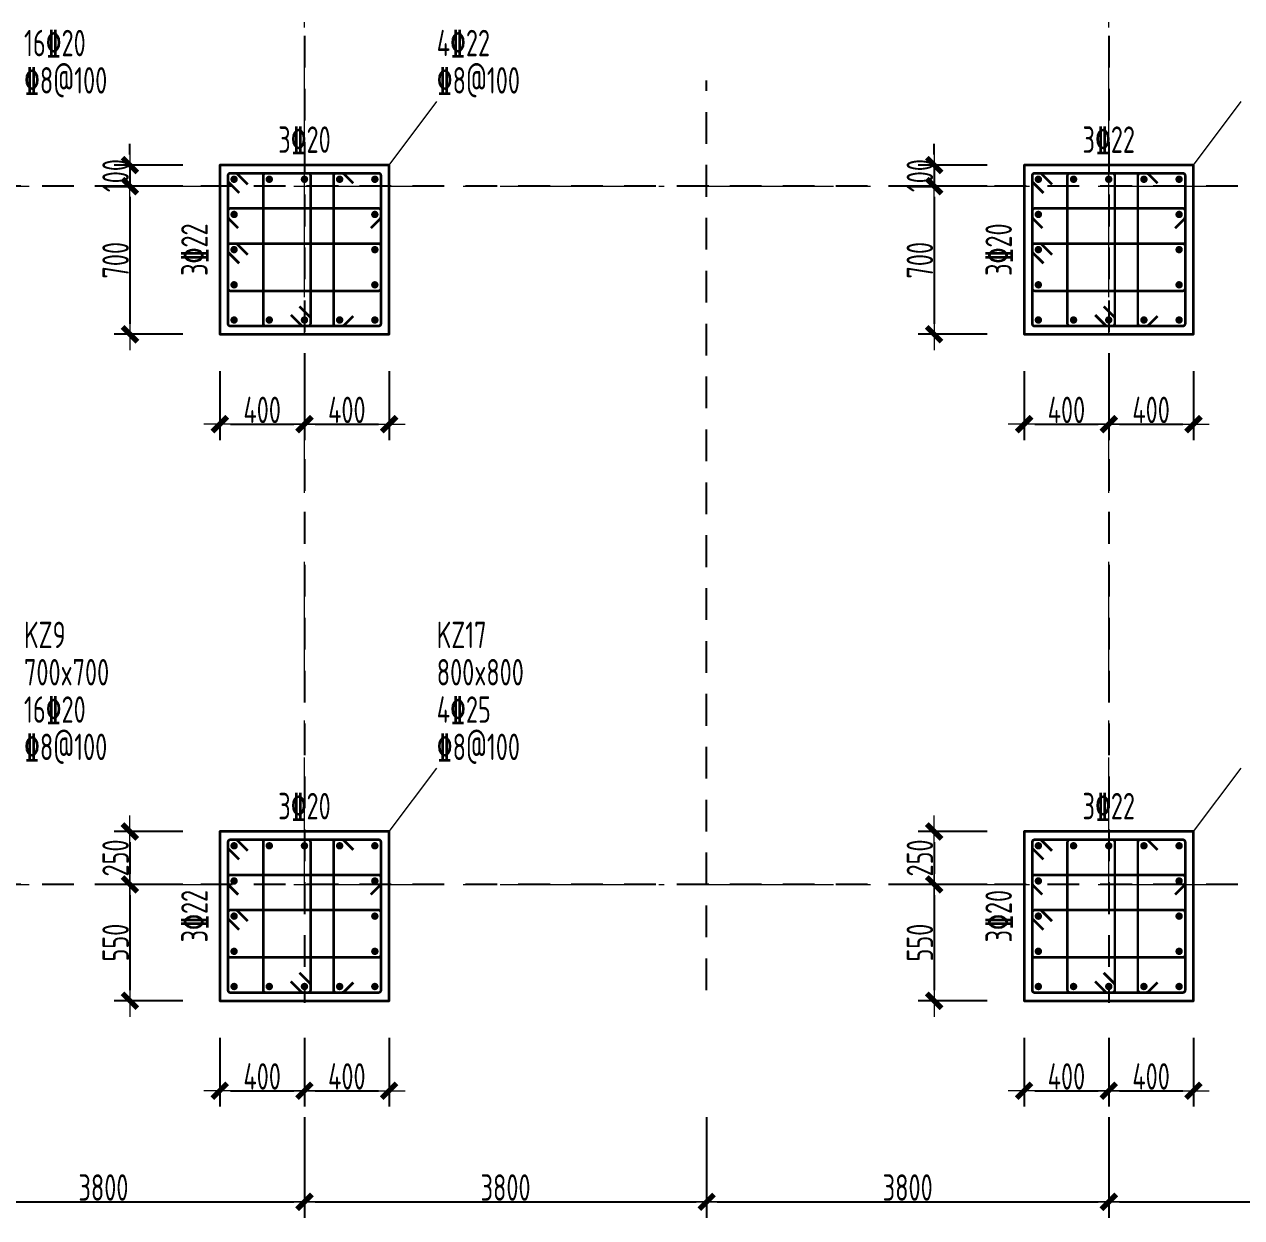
# Model space of a CAD drawing. Header units: millimetres. Extents: x 539196 to 807275, y 431843 to 1156631.
# Drawn here: x 617021 to 628524, y 617209 to 628489 of the extents above; entities that cross this region are included whole.
import ezdxf
from ezdxf.enums import TextEntityAlignment as Align

# ---------------------------------------------------------------- set-up
doc = ezdxf.new("R2010")
doc.units = ezdxf.units.MM
doc.header["$MEASUREMENT"] = 0
for name, pattern in [('DOTE', [2.42, 2, -0.2, 0.02, -0.2]), ('点划线', [1850, 1200, -300, 50, -300]), ('虚线', [500, 300, -200])]:
    doc.linetypes.add(name, pattern=pattern)
doc.layers.add('DOTE', color=1, linetype='DOTE')
for name, color, linetype, lineweight in [('柱原位标注', 7, 'Continuous', 18), ('柱尺寸标注', 3, 'Continuous', 18), ('柱标注引线', 2, 'Continuous', 18), ('柱箍筋', 1, 'Continuous', 25), ('柱纵筋', 1, 'Continuous', 70), ('柱集中标注', 2, 'Continuous', 18), ('砼柱', 2, 'Continuous', 35), ('网格', 9, '点划线', 18), ('轴线标注', 3, 'Continuous', 18)]:
    doc.layers.add(name, color=color, linetype=linetype, lineweight=lineweight)
doc.styles.add('样式 1_yjk', font='yjkeng.shx', dxfattribs={"width": 0.7, "bigfont": 'yjkchn.shx'})
doc.dimstyles.new('盈建科结构_yjk', dxfattribs={"dimscale": 100, "dimtxt": 2.5, "dimasz": 1, "dimexe": 1.5, "dimexo": 0.625, "dimgap": 0.1, "dimtad": 1, "dimdec": 0, "dimrnd": 1, "dimzin": 0, "dimdsep": 46, "dimtxsty": '样式 1_yjk', "dimblk": '_yjkbk', "dimblk1": 'ARCHTICK', "dimblk2": 'ARCHTICK', "dimcen": 0.09, "dimadec": 0, "dimazin": 0, "dimtfac": 1, "dimtdec": 4, "dimtix": 1, "dimtmove": 2, "dimatfit": 3, "dimfxl": 0, "dimtolj": 1, "dimtzin": 0, "dimarcsym": 0})

# ---------------------------------------------------------------- blocks, each defined once
blk = doc.blocks.new('_yjkbk')
blk.add_line((-1, 0), (1.5, 0))
blk.add_lwpolyline([(-0.7, -0.7, 0.5, 0.5, 0), (0.7, 0.7, 0.5, 0.5, 0)], format="xyseb")
blk = doc.blocks.new('*D2246')
at = {"layer": 'Defpoints', "color": 0}
for p in [(626468, 625559), (627268, 625559), (627268, 624709)]:
    blk.add_point(p, dxfattribs=at)
at = {"layer": '柱尺寸标注', "color": 0, "lineweight": -2}
for p, q in [((626468, 625209), (626468, 624559)), ((627268, 625209), (627268, 624559)), ((626568, 624709), (627168, 624709))]:
    blk.add_line(p, q, dxfattribs=at)
at = {"layer": '柱尺寸标注', "color": 0, "lineweight": -2, "xscale": 100, "yscale": 100, "zscale": 100, "rotation": 180}
blk.add_blockref('_yjkbk', (626468, 624709), dxfattribs=at)
at = {"layer": '柱尺寸标注', "color": 0, "lineweight": -2, "xscale": 100, "yscale": 100, "zscale": 100}
blk.add_blockref('_yjkbk', (627268, 624709), dxfattribs=at)
at = {"layer": '柱尺寸标注', "color": 0, "insert": (626868, 624844), "char_height": 250, "attachment_point": 5, "style": '样式 1_yjk'}
blk.add_mtext('\\A1;400', dxfattribs=at)
blk = doc.blocks.new('_ARCHTICK')
at = {"color": 0, "linetype": 'ByBlock', "const_width": 0.15}
blk.add_lwpolyline([(-0.5, -0.5), (0.5, 0.5)], dxfattribs=at)
blk = doc.blocks.new('*D2247')
at = {"layer": 'Defpoints', "color": 0}
for p in [(627268, 625559), (628068, 625559), (628068, 624709)]:
    blk.add_point(p, dxfattribs=at)
at = {"layer": '柱尺寸标注', "color": 0, "lineweight": -2}
for p, q in [((627268, 625209), (627268, 624559)), ((628068, 625209), (628068, 624559)), ((627368, 624709), (627968, 624709))]:
    blk.add_line(p, q, dxfattribs=at)
at = {"layer": '柱尺寸标注', "color": 0, "lineweight": -2, "xscale": 100, "yscale": 100, "zscale": 100, "rotation": 180}
blk.add_blockref('_yjkbk', (627268, 624709), dxfattribs=at)
at = {"layer": '柱尺寸标注', "color": 0, "lineweight": -2, "xscale": 100, "yscale": 100, "zscale": 100}
blk.add_blockref('_yjkbk', (628068, 624709), dxfattribs=at)
at = {"layer": '柱尺寸标注', "color": 0, "insert": (627668, 624844), "char_height": 250, "attachment_point": 5, "style": '样式 1_yjk'}
blk.add_mtext('\\A1;400', dxfattribs=at)
blk = doc.blocks.new('*D2248')
at = {"layer": 'Defpoints', "color": 0}
for p in [(626468, 627159), (625618, 626959), (626468, 626959)]:
    blk.add_point(p, dxfattribs=at)
at = {"layer": '柱尺寸标注', "color": 0, "lineweight": -2}
for p, q in [((625618, 627259), (625618, 627359)), ((626118, 627159), (625468, 627159)), ((625618, 627159), (625618, 626959)), ((626118, 626959), (625468, 626959)), ((625618, 626859), (625618, 626759))]:
    blk.add_line(p, q, dxfattribs=at)
at = {"layer": '柱尺寸标注', "color": 0, "lineweight": -2, "xscale": 100, "yscale": 100, "zscale": 100}
for p, rotation in [((625618, 627159), 270), ((625618, 626959), 90)]:
    blk.add_blockref('_yjkbk', p, dxfattribs=dict(at, rotation=rotation))
at = {"layer": '柱尺寸标注', "color": 0, "insert": (625483, 627059), "char_height": 250, "attachment_point": 5, "rotation": 90, "style": '样式 1_yjk'}
blk.add_mtext('\\A1;100', dxfattribs=at)
blk = doc.blocks.new('*D2249')
at = {"layer": 'Defpoints', "color": 0}
for p in [(626468, 626959), (625618, 625559), (626468, 625559)]:
    blk.add_point(p, dxfattribs=at)
at = {"layer": '柱尺寸标注', "color": 0, "lineweight": -2}
for p, q in [((626118, 626959), (625468, 626959)), ((625618, 626859), (625618, 625659)), ((626118, 625559), (625468, 625559))]:
    blk.add_line(p, q, dxfattribs=at)
at = {"layer": '柱尺寸标注', "color": 0, "lineweight": -2, "xscale": 100, "yscale": 100, "zscale": 100}
for p, rotation in [((625618, 626959), 90), ((625618, 625559), 270)]:
    blk.add_blockref('_yjkbk', p, dxfattribs=dict(at, rotation=rotation))
at = {"layer": '柱尺寸标注', "color": 0, "insert": (625483, 626259), "char_height": 250, "attachment_point": 5, "rotation": 90, "style": '样式 1_yjk'}
blk.add_mtext('\\A1;700', dxfattribs=at)
blk = doc.blocks.new('*D2250')
at = {"layer": 'Defpoints', "color": 0}
for p in [(626468, 619259), (627268, 619259), (627268, 618409)]:
    blk.add_point(p, dxfattribs=at)
at = {"layer": '柱尺寸标注', "color": 0, "lineweight": -2}
for p, q in [((626468, 618909), (626468, 618259)), ((627268, 618909), (627268, 618259)), ((626568, 618409), (627168, 618409))]:
    blk.add_line(p, q, dxfattribs=at)
at = {"layer": '柱尺寸标注', "color": 0, "lineweight": -2, "xscale": 100, "yscale": 100, "zscale": 100, "rotation": 180}
blk.add_blockref('_yjkbk', (626468, 618409), dxfattribs=at)
at = {"layer": '柱尺寸标注', "color": 0, "lineweight": -2, "xscale": 100, "yscale": 100, "zscale": 100}
blk.add_blockref('_yjkbk', (627268, 618409), dxfattribs=at)
at = {"layer": '柱尺寸标注', "color": 0, "insert": (626868, 618544), "char_height": 250, "attachment_point": 5, "style": '样式 1_yjk'}
blk.add_mtext('\\A1;400', dxfattribs=at)
blk = doc.blocks.new('*D2251')
at = {"layer": 'Defpoints', "color": 0}
for p in [(627268, 619259), (628068, 619259), (628068, 618409)]:
    blk.add_point(p, dxfattribs=at)
at = {"layer": '柱尺寸标注', "color": 0, "lineweight": -2}
for p, q in [((627268, 618909), (627268, 618259)), ((628068, 618909), (628068, 618259)), ((627368, 618409), (627968, 618409))]:
    blk.add_line(p, q, dxfattribs=at)
at = {"layer": '柱尺寸标注', "color": 0, "lineweight": -2, "xscale": 100, "yscale": 100, "zscale": 100, "rotation": 180}
blk.add_blockref('_yjkbk', (627268, 618409), dxfattribs=at)
at = {"layer": '柱尺寸标注', "color": 0, "lineweight": -2, "xscale": 100, "yscale": 100, "zscale": 100}
blk.add_blockref('_yjkbk', (628068, 618409), dxfattribs=at)
at = {"layer": '柱尺寸标注', "color": 0, "insert": (627668, 618544), "char_height": 250, "attachment_point": 5, "style": '样式 1_yjk'}
blk.add_mtext('\\A1;400', dxfattribs=at)
blk = doc.blocks.new('*D2252')
at = {"layer": 'Defpoints', "color": 0}
for p in [(626468, 620859), (625618, 620359), (626468, 620359)]:
    blk.add_point(p, dxfattribs=at)
at = {"layer": '柱尺寸标注', "color": 0, "lineweight": -2}
for p, q in [((626118, 620859), (625468, 620859)), ((625618, 620759), (625618, 620459)), ((626118, 620359), (625468, 620359))]:
    blk.add_line(p, q, dxfattribs=at)
at = {"layer": '柱尺寸标注', "color": 0, "lineweight": -2, "xscale": 100, "yscale": 100, "zscale": 100}
for p, rotation in [((625618, 620859), 90), ((625618, 620359), 270)]:
    blk.add_blockref('_yjkbk', p, dxfattribs=dict(at, rotation=rotation))
at = {"layer": '柱尺寸标注', "color": 0, "insert": (625483, 620609), "char_height": 250, "attachment_point": 5, "rotation": 90, "style": '样式 1_yjk'}
blk.add_mtext('\\A1;250', dxfattribs=at)
blk = doc.blocks.new('*D2253')
at = {"layer": 'Defpoints', "color": 0}
for p in [(626468, 620359), (625618, 619259), (626468, 619259)]:
    blk.add_point(p, dxfattribs=at)
at = {"layer": '柱尺寸标注', "color": 0, "lineweight": -2}
for p, q in [((626118, 620359), (625468, 620359)), ((625618, 620259), (625618, 619359)), ((626118, 619259), (625468, 619259))]:
    blk.add_line(p, q, dxfattribs=at)
at = {"layer": '柱尺寸标注', "color": 0, "lineweight": -2, "xscale": 100, "yscale": 100, "zscale": 100}
for p, rotation in [((625618, 620359), 90), ((625618, 619259), 270)]:
    blk.add_blockref('_yjkbk', p, dxfattribs=dict(at, rotation=rotation))
at = {"layer": '柱尺寸标注', "color": 0, "insert": (625483, 619809), "char_height": 250, "attachment_point": 5, "rotation": 90, "style": '样式 1_yjk'}
blk.add_mtext('\\A1;550', dxfattribs=at)
blk = doc.blocks.new('*D2294')
at = {"layer": 'Defpoints', "color": 0}
for p in [(618868, 625559), (619668, 625559), (619668, 624709)]:
    blk.add_point(p, dxfattribs=at)
at = {"layer": '柱尺寸标注', "color": 0, "lineweight": -2}
for p, q in [((618868, 625209), (618868, 624559)), ((619668, 625209), (619668, 624559)), ((618968, 624709), (619568, 624709))]:
    blk.add_line(p, q, dxfattribs=at)
at = {"layer": '柱尺寸标注', "color": 0, "lineweight": -2, "xscale": 100, "yscale": 100, "zscale": 100, "rotation": 180}
blk.add_blockref('_yjkbk', (618868, 624709), dxfattribs=at)
at = {"layer": '柱尺寸标注', "color": 0, "lineweight": -2, "xscale": 100, "yscale": 100, "zscale": 100}
blk.add_blockref('_yjkbk', (619668, 624709), dxfattribs=at)
at = {"layer": '柱尺寸标注', "color": 0, "insert": (619268, 624844), "char_height": 250, "attachment_point": 5, "style": '样式 1_yjk'}
blk.add_mtext('\\A1;400', dxfattribs=at)
blk = doc.blocks.new('*D2295')
at = {"layer": 'Defpoints', "color": 0}
for p in [(619668, 625559), (620468, 625559), (620468, 624709)]:
    blk.add_point(p, dxfattribs=at)
at = {"layer": '柱尺寸标注', "color": 0, "lineweight": -2}
for p, q in [((619668, 625209), (619668, 624559)), ((620468, 625209), (620468, 624559)), ((619768, 624709), (620368, 624709))]:
    blk.add_line(p, q, dxfattribs=at)
at = {"layer": '柱尺寸标注', "color": 0, "lineweight": -2, "xscale": 100, "yscale": 100, "zscale": 100, "rotation": 180}
blk.add_blockref('_yjkbk', (619668, 624709), dxfattribs=at)
at = {"layer": '柱尺寸标注', "color": 0, "lineweight": -2, "xscale": 100, "yscale": 100, "zscale": 100}
blk.add_blockref('_yjkbk', (620468, 624709), dxfattribs=at)
at = {"layer": '柱尺寸标注', "color": 0, "insert": (620068, 624844), "char_height": 250, "attachment_point": 5, "style": '样式 1_yjk'}
blk.add_mtext('\\A1;400', dxfattribs=at)
blk = doc.blocks.new('*D2296')
at = {"layer": 'Defpoints', "color": 0}
for p in [(618868, 627159), (618018, 626959), (618868, 626959)]:
    blk.add_point(p, dxfattribs=at)
at = {"layer": '柱尺寸标注', "color": 0, "lineweight": -2}
for p, q in [((618018, 627259), (618018, 627359)), ((618518, 627159), (617868, 627159)), ((618018, 627159), (618018, 626959)), ((618518, 626959), (617868, 626959)), ((618018, 626859), (618018, 626759))]:
    blk.add_line(p, q, dxfattribs=at)
at = {"layer": '柱尺寸标注', "color": 0, "lineweight": -2, "xscale": 100, "yscale": 100, "zscale": 100}
for p, rotation in [((618018, 627159), 270), ((618018, 626959), 90)]:
    blk.add_blockref('_yjkbk', p, dxfattribs=dict(at, rotation=rotation))
at = {"layer": '柱尺寸标注', "color": 0, "insert": (617883, 627059), "char_height": 250, "attachment_point": 5, "rotation": 90, "style": '样式 1_yjk'}
blk.add_mtext('\\A1;100', dxfattribs=at)
blk = doc.blocks.new('*D2297')
at = {"layer": 'Defpoints', "color": 0}
for p in [(618868, 626959), (618018, 625559), (618868, 625559)]:
    blk.add_point(p, dxfattribs=at)
at = {"layer": '柱尺寸标注', "color": 0, "lineweight": -2}
for p, q in [((618518, 626959), (617868, 626959)), ((618018, 626859), (618018, 625659)), ((618518, 625559), (617868, 625559))]:
    blk.add_line(p, q, dxfattribs=at)
at = {"layer": '柱尺寸标注', "color": 0, "lineweight": -2, "xscale": 100, "yscale": 100, "zscale": 100}
for p, rotation in [((618018, 626959), 90), ((618018, 625559), 270)]:
    blk.add_blockref('_yjkbk', p, dxfattribs=dict(at, rotation=rotation))
at = {"layer": '柱尺寸标注', "color": 0, "insert": (617883, 626259), "char_height": 250, "attachment_point": 5, "rotation": 90, "style": '样式 1_yjk'}
blk.add_mtext('\\A1;700', dxfattribs=at)
blk = doc.blocks.new('*D2298')
at = {"layer": 'Defpoints', "color": 0}
for p in [(618868, 619259), (619668, 619259), (619668, 618409)]:
    blk.add_point(p, dxfattribs=at)
at = {"layer": '柱尺寸标注', "color": 0, "lineweight": -2}
for p, q in [((618868, 618909), (618868, 618259)), ((619668, 618909), (619668, 618259)), ((618968, 618409), (619568, 618409))]:
    blk.add_line(p, q, dxfattribs=at)
at = {"layer": '柱尺寸标注', "color": 0, "lineweight": -2, "xscale": 100, "yscale": 100, "zscale": 100, "rotation": 180}
blk.add_blockref('_yjkbk', (618868, 618409), dxfattribs=at)
at = {"layer": '柱尺寸标注', "color": 0, "lineweight": -2, "xscale": 100, "yscale": 100, "zscale": 100}
blk.add_blockref('_yjkbk', (619668, 618409), dxfattribs=at)
at = {"layer": '柱尺寸标注', "color": 0, "insert": (619268, 618544), "char_height": 250, "attachment_point": 5, "style": '样式 1_yjk'}
blk.add_mtext('\\A1;400', dxfattribs=at)
blk = doc.blocks.new('*D2299')
at = {"layer": 'Defpoints', "color": 0}
for p in [(619668, 619259), (620468, 619259), (620468, 618409)]:
    blk.add_point(p, dxfattribs=at)
at = {"layer": '柱尺寸标注', "color": 0, "lineweight": -2}
for p, q in [((619668, 618909), (619668, 618259)), ((620468, 618909), (620468, 618259)), ((619768, 618409), (620368, 618409))]:
    blk.add_line(p, q, dxfattribs=at)
at = {"layer": '柱尺寸标注', "color": 0, "lineweight": -2, "xscale": 100, "yscale": 100, "zscale": 100, "rotation": 180}
blk.add_blockref('_yjkbk', (619668, 618409), dxfattribs=at)
at = {"layer": '柱尺寸标注', "color": 0, "lineweight": -2, "xscale": 100, "yscale": 100, "zscale": 100}
blk.add_blockref('_yjkbk', (620468, 618409), dxfattribs=at)
at = {"layer": '柱尺寸标注', "color": 0, "insert": (620068, 618544), "char_height": 250, "attachment_point": 5, "style": '样式 1_yjk'}
blk.add_mtext('\\A1;400', dxfattribs=at)
blk = doc.blocks.new('*D2300')
at = {"layer": 'Defpoints', "color": 0}
for p in [(618868, 620859), (618018, 620359), (618868, 620359)]:
    blk.add_point(p, dxfattribs=at)
at = {"layer": '柱尺寸标注', "color": 0, "lineweight": -2}
for p, q in [((618518, 620859), (617868, 620859)), ((618018, 620759), (618018, 620459)), ((618518, 620359), (617868, 620359))]:
    blk.add_line(p, q, dxfattribs=at)
at = {"layer": '柱尺寸标注', "color": 0, "lineweight": -2, "xscale": 100, "yscale": 100, "zscale": 100}
for p, rotation in [((618018, 620859), 90), ((618018, 620359), 270)]:
    blk.add_blockref('_yjkbk', p, dxfattribs=dict(at, rotation=rotation))
at = {"layer": '柱尺寸标注', "color": 0, "insert": (617883, 620609), "char_height": 250, "attachment_point": 5, "rotation": 90, "style": '样式 1_yjk'}
blk.add_mtext('\\A1;250', dxfattribs=at)
blk = doc.blocks.new('*D2301')
at = {"layer": 'Defpoints', "color": 0}
for p in [(618868, 620359), (618018, 619259), (618868, 619259)]:
    blk.add_point(p, dxfattribs=at)
at = {"layer": '柱尺寸标注', "color": 0, "lineweight": -2}
for p, q in [((618518, 620359), (617868, 620359)), ((618018, 620259), (618018, 619359)), ((618518, 619259), (617868, 619259))]:
    blk.add_line(p, q, dxfattribs=at)
at = {"layer": '柱尺寸标注', "color": 0, "lineweight": -2, "xscale": 100, "yscale": 100, "zscale": 100}
for p, rotation in [((618018, 620359), 90), ((618018, 619259), 270)]:
    blk.add_blockref('_yjkbk', p, dxfattribs=dict(at, rotation=rotation))
at = {"layer": '柱尺寸标注', "color": 0, "insert": (617883, 619809), "char_height": 250, "attachment_point": 5, "rotation": 90, "style": '样式 1_yjk'}
blk.add_mtext('\\A1;550', dxfattribs=at)
blk = doc.blocks.new('*D2376')
at = {"layer": 'Defpoints', "color": 0}
for p in [(615868, 620359), (619668, 620359), (619668, 617359)]:
    blk.add_point(p, dxfattribs=at)
at = {"layer": '轴线标注', "color": 0, "lineweight": -2}
for p, q in [((615868, 618159), (615868, 617209)), ((619668, 618159), (619668, 617209)), ((615968, 617359), (619568, 617359))]:
    blk.add_line(p, q, dxfattribs=at)
at = {"layer": '轴线标注', "color": 0, "lineweight": -2, "xscale": 100, "yscale": 100, "zscale": 100, "rotation": 180}
blk.add_blockref('_yjkbk', (615868, 617359), dxfattribs=at)
at = {"layer": '轴线标注', "color": 0, "lineweight": -2, "xscale": 100, "yscale": 100, "zscale": 100}
blk.add_blockref('_yjkbk', (619668, 617359), dxfattribs=at)
at = {"layer": '轴线标注', "color": 0, "insert": (617768, 617494), "char_height": 250, "attachment_point": 5, "style": '样式 1_yjk'}
blk.add_mtext('\\A1;3800', dxfattribs=at)
blk = doc.blocks.new('*D2378')
at = {"layer": 'Defpoints', "color": 0}
for p in [(619668, 620359), (623468, 620359), (623468, 617359)]:
    blk.add_point(p, dxfattribs=at)
at = {"layer": '轴线标注', "color": 0, "lineweight": -2}
for p, q in [((619668, 618159), (619668, 617209)), ((623468, 618159), (623468, 617209)), ((619768, 617359), (623368, 617359))]:
    blk.add_line(p, q, dxfattribs=at)
at = {"layer": '轴线标注', "color": 0, "lineweight": -2, "xscale": 100, "yscale": 100, "zscale": 100, "rotation": 180}
blk.add_blockref('_yjkbk', (619668, 617359), dxfattribs=at)
at = {"layer": '轴线标注', "color": 0, "lineweight": -2, "xscale": 100, "yscale": 100, "zscale": 100}
blk.add_blockref('_yjkbk', (623468, 617359), dxfattribs=at)
at = {"layer": '轴线标注', "color": 0, "insert": (621568, 617494), "char_height": 250, "attachment_point": 5, "style": '样式 1_yjk'}
blk.add_mtext('\\A1;3800', dxfattribs=at)
blk = doc.blocks.new('*D2380')
at = {"layer": 'Defpoints', "color": 0}
for p in [(623468, 620359), (627268, 620359), (627268, 617359)]:
    blk.add_point(p, dxfattribs=at)
at = {"layer": '轴线标注', "color": 0, "lineweight": -2}
for p, q in [((623468, 618159), (623468, 617209)), ((627268, 618159), (627268, 617209)), ((623568, 617359), (627168, 617359))]:
    blk.add_line(p, q, dxfattribs=at)
at = {"layer": '轴线标注', "color": 0, "lineweight": -2, "xscale": 100, "yscale": 100, "zscale": 100, "rotation": 180}
blk.add_blockref('_yjkbk', (623468, 617359), dxfattribs=at)
at = {"layer": '轴线标注', "color": 0, "lineweight": -2, "xscale": 100, "yscale": 100, "zscale": 100}
blk.add_blockref('_yjkbk', (627268, 617359), dxfattribs=at)
at = {"layer": '轴线标注', "color": 0, "insert": (625368, 617494), "char_height": 250, "attachment_point": 5, "style": '样式 1_yjk'}
blk.add_mtext('\\A1;3800', dxfattribs=at)
blk = doc.blocks.new('*D2382')
at = {"layer": 'Defpoints', "color": 0}
for p in [(627268, 620359), (631068, 620359), (631068, 617359)]:
    blk.add_point(p, dxfattribs=at)
at = {"layer": '轴线标注', "color": 0, "lineweight": -2}
for p, q in [((627268, 618159), (627268, 617209)), ((631068, 618159), (631068, 617209)), ((627368, 617359), (630968, 617359))]:
    blk.add_line(p, q, dxfattribs=at)
at = {"layer": '轴线标注', "color": 0, "lineweight": -2, "xscale": 100, "yscale": 100, "zscale": 100, "rotation": 180}
blk.add_blockref('_yjkbk', (627268, 617359), dxfattribs=at)
at = {"layer": '轴线标注', "color": 0, "lineweight": -2, "xscale": 100, "yscale": 100, "zscale": 100}
blk.add_blockref('_yjkbk', (631068, 617359), dxfattribs=at)
at = {"layer": '轴线标注', "color": 0, "insert": (629168, 617494), "char_height": 250, "attachment_point": 5, "style": '样式 1_yjk'}
blk.add_mtext('\\A1;3800', dxfattribs=at)
blk = doc.blocks.new('jzzw')
at = {"layer": 'DOTE', "color": 1, "linetype": '虚线'}
for p, q in [((928786, 890469), (928786, 834829)), ((921186, 872969), (921186, 834829)), ((924986, 834949), (924986, 843549)), ((952506, 842549), (911886, 842549)), ((952506, 842549), (911886, 842549)), ((952506, 835949), (912186, 835949)), ((952506, 835949), (912186, 835949)), ((952506, 835949), (912186, 835949)), ((952506, 835949), (912186, 835949))]:
    blk.add_line(p, q, dxfattribs=at)

msp = doc.modelspace()

# ---------------------------------------------------------------- linework, layer by layer
at = {"layer": '柱标注引线'}
for p, q in [((620467.6, 627159.2), (620917.6, 627759.2)), ((628067.6, 627159.2), (628517.6, 627759.2)), ((620467.6, 620859.2), (620917.6, 621459.2)), ((628067.6, 620859.2), (628517.6, 621459.2))]:
    msp.add_line(p, q, dxfattribs=at)
at = {"layer": '柱箍筋', "const_width": 25}
for points in [[(619131.6, 626976.5), (619033.4, 627074.8, 0.1989124), (619016.6, 627081.7), (618968.8, 627081.7, 0.4142136), (618945.1, 627058), (618945.1, 625660.5, 0.4142136), (618968.8, 625636.7), (620366.3, 625636.7, 0.4142136), (620390.1, 625660.5), (620390.1, 627058, 0.4142136), (620366.3, 627081.7), (618968.8, 627081.7, 0.4142136), (618945.1, 627058), (618945.1, 627010.2, 0.1989124), (618952, 626993.5), (619050.3, 626895.2)], [(619538.5, 625742), (619636.8, 625643.7, 0.1989124), (619653.6, 625636.7), (619701.3, 625636.7, 0.4142136), (619725.1, 625660.5), (619725.1, 627058, 0.4142136), (619701.3, 627081.7), (619301.3, 627081.7, 0.4142136), (619277.6, 627058), (619277.6, 625660.5, 0.4142136), (619301.3, 625636.7), (619701.3, 625636.7, 0.4142136), (619725.1, 625660.5), (619725.1, 625708.2, 0.1989124), (619718.1, 625725), (619619.9, 625823.3)], [(620129.1, 625732.1), (620040.7, 625643.7, -0.131362), (620014.1, 625636.7), (619966.3, 625636.7, -0.4142136), (619942.6, 625660.5), (619942.6, 627058, -0.4142136), (619966.3, 627081.7), (620014.1, 627081.7, -0.131362), (620040.7, 627074.8), (620129.1, 626986.4)], [(626731.6, 626976.5), (626633.4, 627074.8, 0.1989124), (626616.6, 627081.7), (626568.8, 627081.7, 0.4142136), (626545.1, 627058), (626545.1, 625660.5, 0.4142136), (626568.8, 625636.7), (627966.3, 625636.7, 0.4142136), (627990.1, 625660.5), (627990.1, 627058, 0.4142136), (627966.3, 627081.7), (626568.8, 627081.7, 0.4142136), (626545.1, 627058), (626545.1, 627010.2, 0.1989124), (626552, 626993.5), (626650.3, 626895.2)], [(627138.5, 625742), (627236.8, 625643.7, 0.1989124), (627253.6, 625636.7), (627301.3, 625636.7, 0.4142136), (627325.1, 625660.5), (627325.1, 627058, 0.4142136), (627301.3, 627081.7), (626901.3, 627081.7, 0.4142136), (626877.6, 627058), (626877.6, 625660.5, 0.4142136), (626901.3, 625636.7), (627301.3, 625636.7, 0.4142136), (627325.1, 625660.5), (627325.1, 625708.2, 0.1989124), (627318.1, 625725), (627219.9, 625823.3)], [(627729.1, 625732.1), (627640.7, 625643.7, -0.131362), (627614.1, 625636.7), (627566.3, 625636.7, -0.4142136), (627542.6, 625660.5), (627542.6, 627058, -0.4142136), (627566.3, 627081.7), (627614.1, 627081.7, -0.131362), (627640.7, 627074.8), (627729.1, 626986.4)], [(619040.4, 626562.7), (618952, 626651.1, -0.131362), (618945.1, 626677.7), (618945.1, 626725.5, -0.4142136), (618968.8, 626749.2), (620366.3, 626749.2, -0.4142136), (620390.1, 626725.5), (620390.1, 626677.7, -0.131362), (620383.1, 626651.1), (620294.7, 626562.7)], [(626640.4, 626562.7), (626552, 626651.1, -0.131362), (626545.1, 626677.7), (626545.1, 626725.5, -0.4142136), (626568.8, 626749.2), (627966.3, 626749.2, -0.4142136), (627990.1, 626725.5), (627990.1, 626677.7, -0.131362), (627983.1, 626651.1), (627894.7, 626562.7)], [(619050.3, 626230.2), (618952, 626328.5, -0.1989124), (618945.1, 626345.2), (618945.1, 626393, -0.4142136), (618968.8, 626416.7), (620366.3, 626416.7, -0.4142136), (620390.1, 626393), (620390.1, 625993, -0.4142136), (620366.3, 625969.2), (618968.8, 625969.2, -0.4142136), (618945.1, 625993), (618945.1, 626393, -0.4142136), (618968.8, 626416.7), (619016.6, 626416.7, -0.1989124), (619033.4, 626409.8), (619131.6, 626311.5)], [(626650.3, 626230.2), (626552, 626328.5, -0.1989124), (626545.1, 626345.2), (626545.1, 626393, -0.4142136), (626568.8, 626416.7), (627966.3, 626416.7, -0.4142136), (627990.1, 626393), (627990.1, 625993, -0.4142136), (627966.3, 625969.2), (626568.8, 625969.2, -0.4142136), (626545.1, 625993), (626545.1, 626393, -0.4142136), (626568.8, 626416.7), (626616.6, 626416.7, -0.1989124), (626633.4, 626409.8), (626731.6, 626311.5)], [(619131.6, 620676.5), (619033.4, 620774.8, 0.1989124), (619016.6, 620781.7), (618968.8, 620781.7, 0.4142136), (618945.1, 620758), (618945.1, 619360.5, 0.4142136), (618968.8, 619336.7), (620366.3, 619336.7, 0.4142136), (620390.1, 619360.5), (620390.1, 620758, 0.4142136), (620366.3, 620781.7), (618968.8, 620781.7, 0.4142136), (618945.1, 620758), (618945.1, 620710.2, 0.1989124), (618952, 620693.5), (619050.3, 620595.2)], [(619538.5, 619442), (619636.8, 619343.7, 0.1989124), (619653.6, 619336.7), (619701.3, 619336.7, 0.4142136), (619725.1, 619360.5), (619725.1, 620758, 0.4142136), (619701.3, 620781.7), (619301.3, 620781.7, 0.4142136), (619277.6, 620758), (619277.6, 619360.5, 0.4142136), (619301.3, 619336.7), (619701.3, 619336.7, 0.4142136), (619725.1, 619360.5), (619725.1, 619408.2, 0.1989124), (619718.1, 619425), (619619.9, 619523.3)], [(620129.1, 619432.1), (620040.7, 619343.7, -0.131362), (620014.1, 619336.7), (619966.3, 619336.7, -0.4142136), (619942.6, 619360.5), (619942.6, 620758, -0.4142136), (619966.3, 620781.7), (620014.1, 620781.7, -0.131362), (620040.7, 620774.8), (620129.1, 620686.4)], [(626731.6, 620676.5), (626633.4, 620774.8, 0.1989124), (626616.6, 620781.7), (626568.8, 620781.7, 0.4142136), (626545.1, 620758), (626545.1, 619360.5, 0.4142136), (626568.8, 619336.7), (627966.3, 619336.7, 0.4142136), (627990.1, 619360.5), (627990.1, 620758, 0.4142136), (627966.3, 620781.7), (626568.8, 620781.7, 0.4142136), (626545.1, 620758), (626545.1, 620710.2, 0.1989124), (626552, 620693.5), (626650.3, 620595.2)], [(627138.5, 619442), (627236.8, 619343.7, 0.1989124), (627253.6, 619336.7), (627301.3, 619336.7, 0.4142136), (627325.1, 619360.5), (627325.1, 620758, 0.4142136), (627301.3, 620781.7), (626901.3, 620781.7, 0.4142136), (626877.6, 620758), (626877.6, 619360.5, 0.4142136), (626901.3, 619336.7), (627301.3, 619336.7, 0.4142136), (627325.1, 619360.5), (627325.1, 619408.2, 0.1989124), (627318.1, 619425), (627219.9, 619523.3)], [(627729.1, 619432.1), (627640.7, 619343.7, -0.131362), (627614.1, 619336.7), (627566.3, 619336.7, -0.4142136), (627542.6, 619360.5), (627542.6, 620758, -0.4142136), (627566.3, 620781.7), (627614.1, 620781.7, -0.131362), (627640.7, 620774.8), (627729.1, 620686.4)], [(619040.4, 620262.7), (618952, 620351.1, -0.131362), (618945.1, 620377.7), (618945.1, 620425.5, -0.4142136), (618968.8, 620449.2), (620366.3, 620449.2, -0.4142136), (620390.1, 620425.5), (620390.1, 620377.7, -0.131362), (620383.1, 620351.1), (620294.7, 620262.7)], [(626640.4, 620262.7), (626552, 620351.1, -0.131362), (626545.1, 620377.7), (626545.1, 620425.5, -0.4142136), (626568.8, 620449.2), (627966.3, 620449.2, -0.4142136), (627990.1, 620425.5), (627990.1, 620377.7, -0.131362), (627983.1, 620351.1), (627894.7, 620262.7)], [(619050.3, 619930.2), (618952, 620028.5, -0.1989124), (618945.1, 620045.2), (618945.1, 620093, -0.4142136), (618968.8, 620116.7), (620366.3, 620116.7, -0.4142136), (620390.1, 620093), (620390.1, 619693, -0.4142136), (620366.3, 619669.2), (618968.8, 619669.2, -0.4142136), (618945.1, 619693), (618945.1, 620093, -0.4142136), (618968.8, 620116.7), (619016.6, 620116.7, -0.1989124), (619033.4, 620109.8), (619131.6, 620011.5)], [(626650.3, 619930.2), (626552, 620028.5, -0.1989124), (626545.1, 620045.2), (626545.1, 620093, -0.4142136), (626568.8, 620116.7), (627966.3, 620116.7, -0.4142136), (627990.1, 620093), (627990.1, 619693, -0.4142136), (627966.3, 619669.2), (626568.8, 619669.2, -0.4142136), (626545.1, 619693), (626545.1, 620093, -0.4142136), (626568.8, 620116.7), (626616.6, 620116.7, -0.1989124), (626633.4, 620109.8), (626731.6, 620011.5)]]:
    msp.add_lwpolyline(points, format="xyb", dxfattribs=at)
at = {"layer": '柱纵筋', "const_width": 35}
for points in [[(619020.1, 627024.2, 1), (618985.1, 627024.2, 1)], [(619352.6, 627024.2, 1), (619317.6, 627024.2, 1)], [(619685.1, 627024.2, 1), (619650.1, 627024.2, 1)], [(620017.6, 627024.2, 1), (619982.6, 627024.2, 1)], [(620350.1, 627024.2, 1), (620315.1, 627024.2, 1)], [(626620.1, 627024.2, 1), (626585.1, 627024.2, 1)], [(626952.6, 627024.2, 1), (626917.6, 627024.2, 1)], [(627285.1, 627024.2, 1), (627250.1, 627024.2, 1)], [(627617.6, 627024.2, 1), (627582.6, 627024.2, 1)], [(627950.1, 627024.2, 1), (627915.1, 627024.2, 1)], [(619020.1, 626691.7, 1), (618985.1, 626691.7, 1)], [(620350.1, 626691.7, 1), (620315.1, 626691.7, 1)], [(626620.1, 626691.7, 1), (626585.1, 626691.7, 1)], [(627950.1, 626691.7, 1), (627915.1, 626691.7, 1)], [(619020.1, 626359.2, 1), (618985.1, 626359.2, 1)], [(620350.1, 626359.2, 1), (620315.1, 626359.2, 1)], [(626620.1, 626359.2, 1), (626585.1, 626359.2, 1)], [(627950.1, 626359.2, 1), (627915.1, 626359.2, 1)], [(619020.1, 626026.7, 1), (618985.1, 626026.7, 1)], [(620350.1, 626026.7, 1), (620315.1, 626026.7, 1)], [(626620.1, 626026.7, 1), (626585.1, 626026.7, 1)], [(627950.1, 626026.7, 1), (627915.1, 626026.7, 1)], [(619020.1, 625694.2, 1), (618985.1, 625694.2, 1)], [(619352.6, 625694.2, 1), (619317.6, 625694.2, 1)], [(619685.1, 625694.2, 1), (619650.1, 625694.2, 1)], [(620017.6, 625694.2, 1), (619982.6, 625694.2, 1)], [(620350.1, 625694.2, 1), (620315.1, 625694.2, 1)], [(626620.1, 625694.2, 1), (626585.1, 625694.2, 1)], [(626952.6, 625694.2, 1), (626917.6, 625694.2, 1)], [(627285.1, 625694.2, 1), (627250.1, 625694.2, 1)], [(627617.6, 625694.2, 1), (627582.6, 625694.2, 1)], [(627950.1, 625694.2, 1), (627915.1, 625694.2, 1)], [(619020.1, 620724.2, 1), (618985.1, 620724.2, 1)], [(619352.6, 620724.2, 1), (619317.6, 620724.2, 1)], [(619685.1, 620724.2, 1), (619650.1, 620724.2, 1)], [(620017.6, 620724.2, 1), (619982.6, 620724.2, 1)], [(620350.1, 620724.2, 1), (620315.1, 620724.2, 1)], [(626620.1, 620724.2, 1), (626585.1, 620724.2, 1)], [(626952.6, 620724.2, 1), (626917.6, 620724.2, 1)], [(627285.1, 620724.2, 1), (627250.1, 620724.2, 1)], [(627617.6, 620724.2, 1), (627582.6, 620724.2, 1)], [(627950.1, 620724.2, 1), (627915.1, 620724.2, 1)], [(619020.1, 620391.7, 1), (618985.1, 620391.7, 1)], [(620350.1, 620391.7, 1), (620315.1, 620391.7, 1)], [(626620.1, 620391.7, 1), (626585.1, 620391.7, 1)], [(627950.1, 620391.7, 1), (627915.1, 620391.7, 1)], [(619020.1, 620059.2, 1), (618985.1, 620059.2, 1)], [(620350.1, 620059.2, 1), (620315.1, 620059.2, 1)], [(626620.1, 620059.2, 1), (626585.1, 620059.2, 1)], [(627950.1, 620059.2, 1), (627915.1, 620059.2, 1)], [(619020.1, 619726.7, 1), (618985.1, 619726.7, 1)], [(620350.1, 619726.7, 1), (620315.1, 619726.7, 1)], [(626620.1, 619726.7, 1), (626585.1, 619726.7, 1)], [(627950.1, 619726.7, 1), (627915.1, 619726.7, 1)], [(619020.1, 619394.2, 1), (618985.1, 619394.2, 1)], [(619352.6, 619394.2, 1), (619317.6, 619394.2, 1)], [(619685.1, 619394.2, 1), (619650.1, 619394.2, 1)], [(620017.6, 619394.2, 1), (619982.6, 619394.2, 1)], [(620350.1, 619394.2, 1), (620315.1, 619394.2, 1)], [(626620.1, 619394.2, 1), (626585.1, 619394.2, 1)], [(626952.6, 619394.2, 1), (626917.6, 619394.2, 1)], [(627285.1, 619394.2, 1), (627250.1, 619394.2, 1)], [(627617.6, 619394.2, 1), (627582.6, 619394.2, 1)], [(627950.1, 619394.2, 1), (627915.1, 619394.2, 1)]]:
    msp.add_lwpolyline(points, format="xyb", close=True, dxfattribs=at)
at = {"layer": '砼柱'}
for points in [[(620467.6, 627159.2), (618867.6, 627159.2), (618867.6, 625559.2), (620467.6, 625559.2)], [(628067.6, 627159.2), (626467.6, 627159.2), (626467.6, 625559.2), (628067.6, 625559.2)], [(620467.6, 620859.2), (618867.6, 620859.2), (618867.6, 619259.2), (620467.6, 619259.2)], [(628067.6, 620859.2), (626467.6, 620859.2), (626467.6, 619259.2), (628067.6, 619259.2)]]:
    msp.add_lwpolyline(points, close=True, dxfattribs=at)
at = {"layer": '网格'}
for p, q in [((619667.6, 626959.2), (619667.6, 629959.2)), ((627267.6, 626959.2), (627267.6, 629959.2)), ((615867.6, 626959.2), (619667.6, 626959.2)), ((619667.6, 626959.2), (623467.6, 626959.2)), ((619667.6, 620359.2), (619667.6, 626959.2)), ((623467.6, 626959.2), (627267.6, 626959.2)), ((627267.6, 620359.2), (627267.6, 626959.2)), ((627267.6, 626959.2), (631067.6, 626959.2)), ((615867.6, 620359.2), (619667.6, 620359.2)), ((619667.6, 620359.2), (623467.6, 620359.2)), ((623467.6, 620359.2), (627267.6, 620359.2)), ((627267.6, 620359.2), (631067.6, 620359.2))]:
    msp.add_line(p, q, dxfattribs=at)

# ---------------------------------------------------------------- block references
msp.add_blockref('jzzw', (-301518.2, -215589.7))

# ---------------------------------------------------------------- texts
at = {"layer": '柱原位标注', "linetype": 'Continuous', "style": '样式 1_yjk', "width": 0.7}
for s, p in [('3\x8420', (619667.6, 627199.2)), ('3\x8422', (627267.6, 627199.2)), ('3\x8420', (619667.6, 620899.2)), ('3\x8422', (627267.6, 620899.2))]:
    msp.add_text(s, height=250, dxfattribs=at).set_placement(p, align=Align.BOTTOM_CENTER)
for s, p in [('3\x8422', (618827.6, 626359.2)), ('3\x8420', (626427.6, 626359.2)), ('3\x8422', (618827.6, 620059.2)), ('3\x8420', (626427.6, 620059.2))]:
    msp.add_text(s, height=250, rotation=90, dxfattribs=at).set_placement(p, align=Align.BOTTOM_CENTER)
at = {"layer": '柱集中标注', "linetype": 'Continuous', "style": '样式 1_yjk', "width": 0.7}
for s, p in [('16\x8420', (617017.6, 628112)), ('4\x8422', (620917.6, 628112)), ('\x848@100', (617017.6, 627759.2)), ('\x848@100', (620917.6, 627759.2)), ('KZ9', (617017.6, 622517.5)), ('KZ17', (620917.6, 622517.5)), ('700x700', (617017.6, 622164.7)), ('800x800', (620917.6, 622164.7)), ('16\x8420', (617017.6, 621812)), ('4\x8425', (620917.6, 621812)), ('\x848@100', (617017.6, 621459.2)), ('\x848@100', (620917.6, 621459.2))]:
    msp.add_text(s, height=250, dxfattribs=at).set_placement(p, align=Align.BOTTOM_LEFT)

# ---------------------------------------------------------------- dimensions: what is measured, and where the dimension line sits
at = {"layer": '柱尺寸标注'}
for p1, p2, picture, middle in [((618867.6, 627159.2), (618867.6, 626959.2), '*D2296', (617882.6, 627059.2)), ((626467.6, 627159.2), (626467.6, 626959.2), '*D2248', (625482.6, 627059.2)), ((618867.6, 626959.2), (618867.6, 625559.2), '*D2297', (617882.6, 626259.2)), ((626467.6, 626959.2), (626467.6, 625559.2), '*D2249', (625482.6, 626259.2)), ((618867.6, 625559.2), (619667.6, 625559.2), '*D2294', (619267.6, 624844.2)), ((619667.6, 625559.2), (620467.6, 625559.2), '*D2295', (620067.6, 624844.2)), ((626467.6, 625559.2), (627267.6, 625559.2), '*D2246', (626867.6, 624844.2)), ((627267.6, 625559.2), (628067.6, 625559.2), '*D2247', (627667.6, 624844.2)), ((618867.6, 620859.2), (618867.6, 620359.2), '*D2300', (617882.6, 620609.2)), ((626467.6, 620859.2), (626467.6, 620359.2), '*D2252', (625482.6, 620609.2)), ((618867.6, 620359.2), (618867.6, 619259.2), '*D2301', (617882.6, 619809.2)), ((626467.6, 620359.2), (626467.6, 619259.2), '*D2253', (625482.6, 619809.2)), ((618867.6, 619259.2), (619667.6, 619259.2), '*D2298', (619267.6, 618544.2)), ((619667.6, 619259.2), (620467.6, 619259.2), '*D2299', (620067.6, 618544.2)), ((626467.6, 619259.2), (627267.6, 619259.2), '*D2250', (626867.6, 618544.2)), ((627267.6, 619259.2), (628067.6, 619259.2), '*D2251', (627667.6, 618544.2))]:
    dim = msp.add_aligned_dim(p1=p1, p2=p2, distance=-850, dimstyle='盈建科结构_yjk', override={"dimscale": 100, "dimtxt": 2.5, "dimasz": 1, "dimexe": 1.5, "dimexo": 3.5, "dimgap": 0.1, "dimtad": 1, "dimlfac": 0.5, "dimrnd": 5, "dimdle": 0, "dimfxlon": 0}, dxfattribs=at)
    dim.commit()
    dim.dimension.update_dxf_attribs({"geometry": picture, "text_midpoint": middle})
at = {"layer": '轴线标注'}
for p1, p2, picture, middle in [((615867.6, 620359.2), (619667.6, 620359.2), '*D2376', (617767.6, 617494.2)), ((619667.6, 620359.2), (623467.6, 620359.2), '*D2378', (621567.6, 617494.2)), ((623467.6, 620359.2), (627267.6, 620359.2), '*D2380', (625367.6, 617494.2)), ((627267.6, 620359.2), (631067.6, 620359.2), '*D2382', (629167.6, 617494.2))]:
    dim = msp.add_aligned_dim(p1=p1, p2=p2, distance=-3000, dimstyle='盈建科结构_yjk', override={"dimscale": 100, "dimtxt": 2.5, "dimasz": 1, "dimexe": 1.5, "dimexo": 22, "dimgap": 0.1, "dimtad": 1, "dimlfac": 1, "dimrnd": 5, "dimdle": 0, "dimfxlon": 0}, dxfattribs=at)
    dim.commit()
    dim.dimension.update_dxf_attribs({"geometry": picture, "text_midpoint": middle})

doc.saveas('drawing.dxf')
